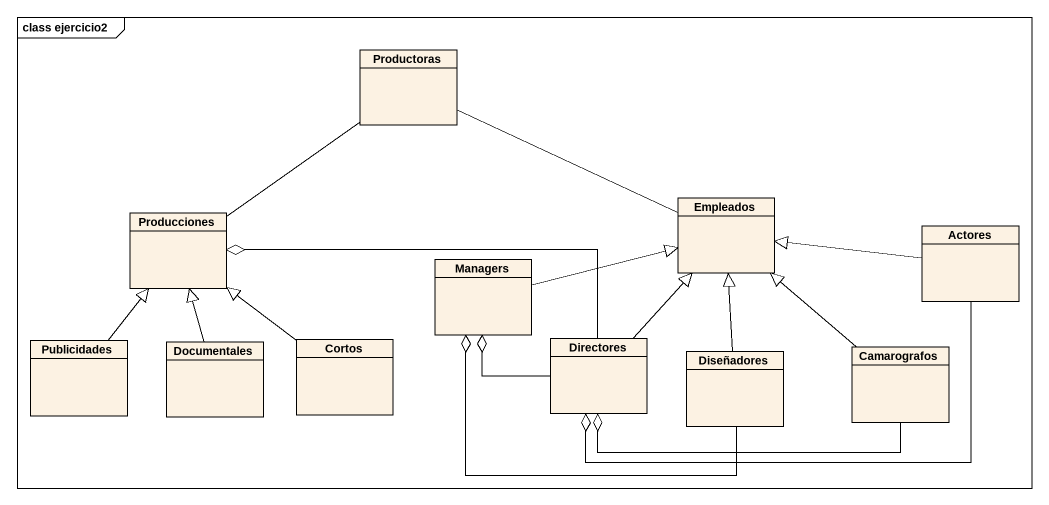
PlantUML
@startuml
mainframe class ejercicio2
hide circle
hide empty members
class Productoras
class Producciones
class Empleados
class Managers
class Actores
class Publicidades
class Documentales
class Cortos
class Directores
class Diseñadores
class Camarografos
Producciones -up- Productoras
Empleados -left- Productoras
Managers -right-|> Empleados
Actores -left-|> Empleados
Actores -left-o Directores
Publicidades -up-|> Producciones
Documentales -up-|> Producciones
Cortos -up-|> Producciones
Directores -left-o Producciones
Directores -up-|> Empleados
Directores -up-o Managers
Diseñadores -up-|> Empleados
Diseñadores -left-o Managers
Camarografos -up-|> Empleados
Camarografos -left-o Directores
@enduml
